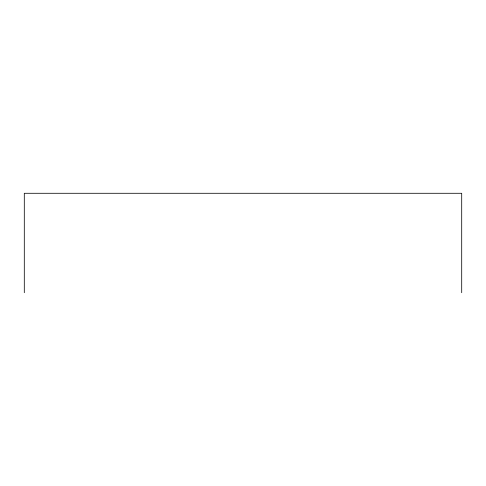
<?xml version="1.0" encoding="UTF-8"?>
<svg xmlns="http://www.w3.org/2000/svg" width="486" height="486" viewBox="0 0 486 486"><rect width="100%" height="100%" fill="white"/><g stroke="black" fill="none" stroke-linecap="round" stroke-linejoin="round"><path stroke-width="0.73" d="M461.7 292.712L461.7 193.288L24.3 193.288L24.3 292.712"/></g></svg>
